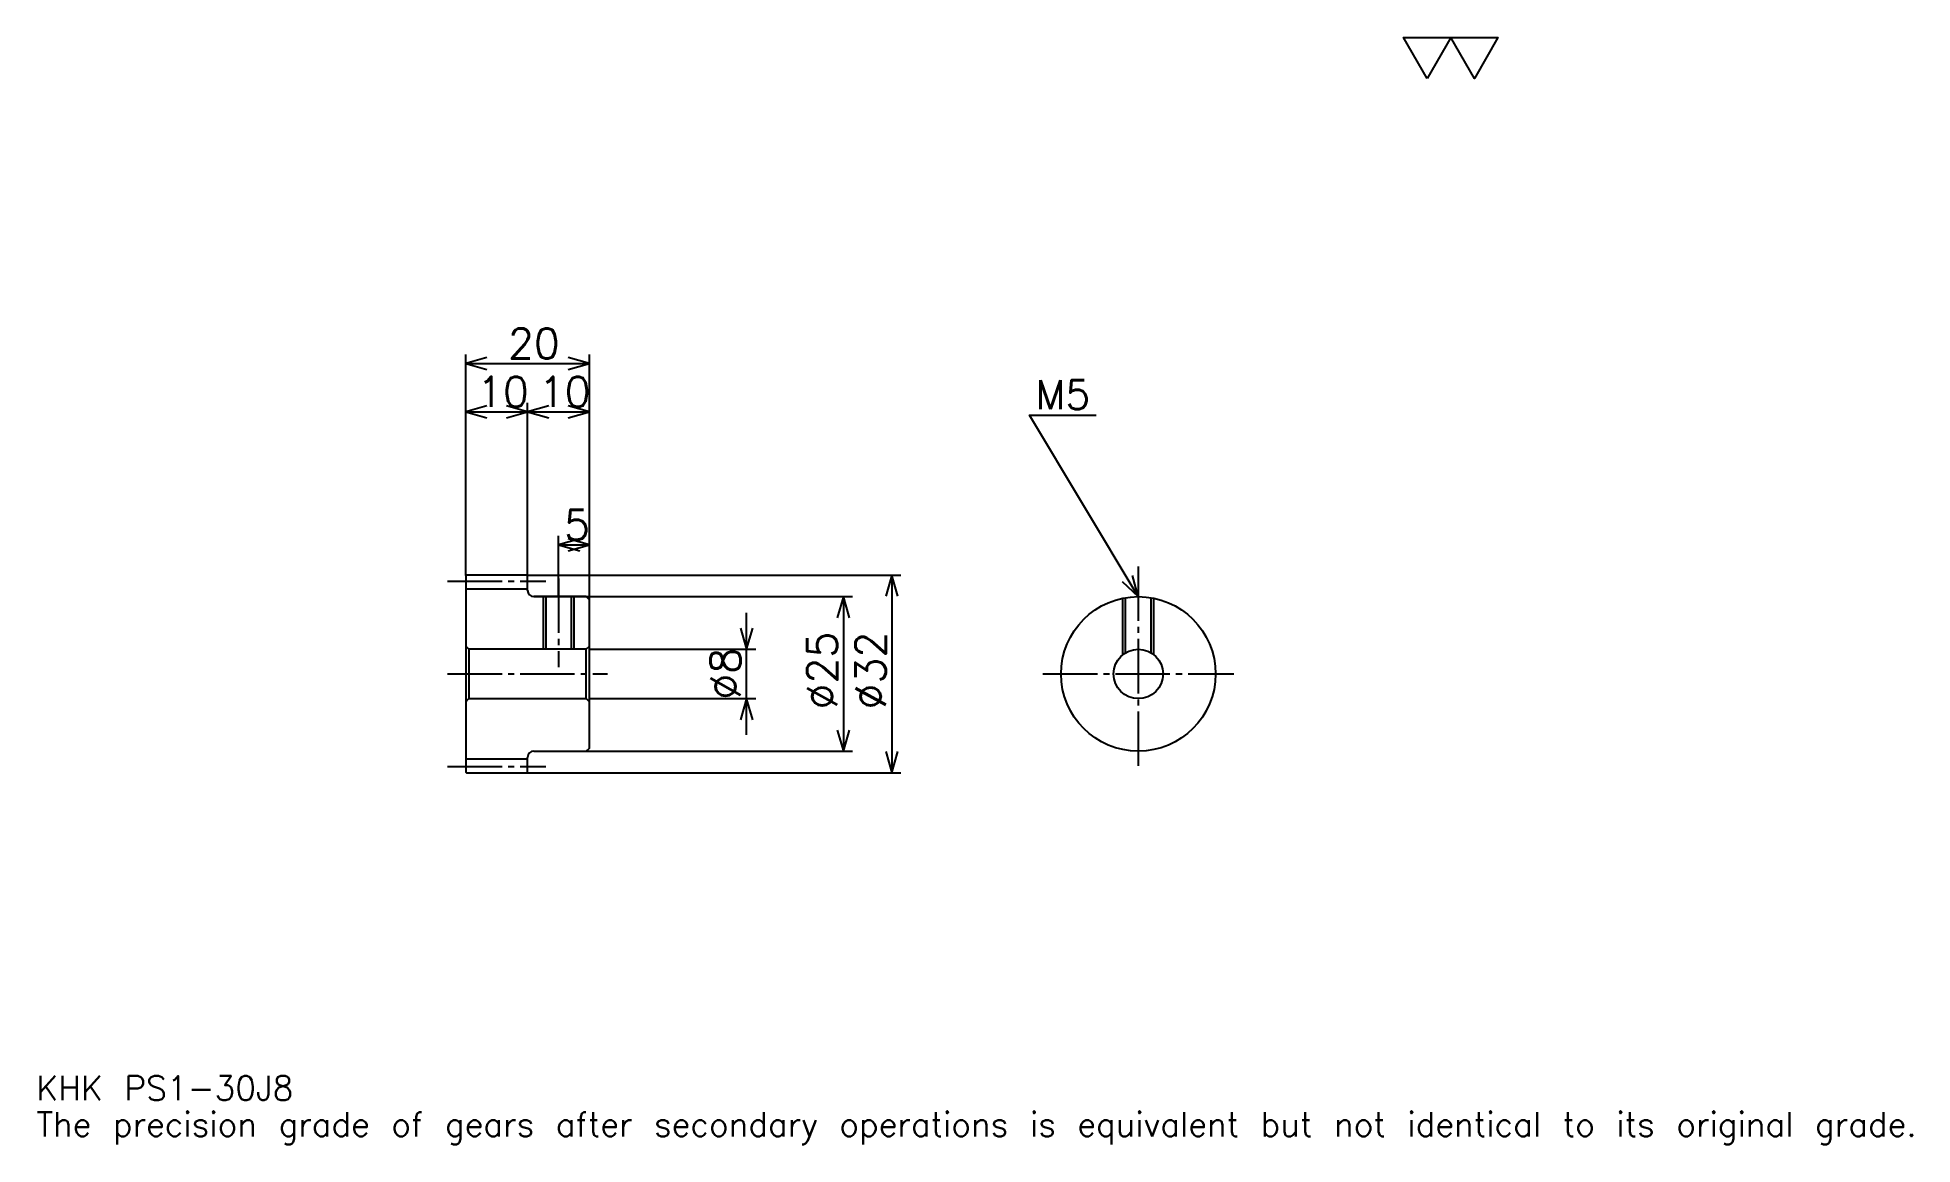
# Model space of a CAD drawing. Extents: x 10 to 313, y 4 to 183.
import ezdxf

# ---------------------------------------------------------------- set-up
doc = ezdxf.new("R2010")
doc.units = 0
doc.linetypes.add('DASHDOT', pattern=[11.739131, 8.804348, -0.978261, 0.978261, -0.978261])
doc.layers.get('0').update_dxf_attribs({"linetype": 'CONTINUOUS'})
doc.layers.add('DASHDOT', color=6, linetype='DASHDOT')
doc.styles.add('KANJI', font='TXT', dxfattribs={"bigfont": 'BIGFONT'})

msp = doc.modelspace()

# ---------------------------------------------------------------- linework, layer by layer
at = {"color": 5}
for p, q in [((79.239136, 95.728256), (79.239136, 131.434784)), ((99.239136, 95.728256), (99.239136, 131.434784)), ((79.239136, 129.967392), (99.239136, 129.967392)), ((79.239136, 122.141296), (89.239136, 122.141296)), ((89.239136, 95.728256), (89.239136, 123.608688)), ((89.239136, 122.141296), (99.239136, 122.141296)), ((94.239136, 95.728256), (94.239136, 102.086952)), ((94.239136, 100.61956), (99.239136, 100.61956)), ((79.239136, 95.628258), (79.239136, 95.728256)), ((89.139137, 95.728256), (99.239136, 95.728256)), ((89.239136, 95.628258), (89.239136, 95.728256)), ((94.239136, 92.228256), (94.239136, 95.728256)), ((99.239136, 95.728256), (149.619568, 95.728256)), ((99.239136, 91.728256), (99.239136, 95.728256)), ((148.152176, 95.728256), (148.152176, 63.728256)), ((90.239136, 92.228256), (99.239136, 92.228256)), ((99.239136, 92.228256), (141.793488, 92.228256)), ((140.326096, 92.228256), (140.326096, 67.228256)), ((124.67392, 69.858688), (124.67392, 89.597824)), ((99.239136, 83.728256), (126.141312, 83.728256)), ((99.239136, 75.728256), (126.141312, 75.728256)), ((90.239136, 67.228256), (99.239136, 67.228256)), ((99.239136, 67.228256), (141.793488, 67.228256)), ((89.139137, 63.728256), (99.239136, 63.728256)), ((99.239136, 63.728256), (149.619568, 63.728256))]:
    msp.add_line(p, q, dxfattribs=at)
at = {"color": 4}
for p, q in [((79.239136, 93.478256), (89.239136, 93.478256)), ((79.739136, 83.728256), (79.739136, 75.728256)), ((98.739136, 83.728256), (99.239136, 84.228256)), ((98.739136, 75.728256), (99.239136, 75.228256)), ((79.239136, 65.978256), (89.239136, 65.978256))]:
    msp.add_line(p, q, dxfattribs=at)
at = {"color": 7}
msp.add_lwpolyline([(234.782608, 176.08696), (230.967392, 182.699997), (246.228256, 182.699997), (242.41304, 176.08696), (238.597824, 182.699997), (234.782608, 176.08696)], dxfattribs=at)
at = {"color": 5}
for points in [[(82.663048, 130.945648), (79.239136, 129.967392), (82.663048, 128.989136)], [(95.815224, 128.989136), (99.239136, 129.967392), (95.815224, 130.945648)], [(82.663048, 123.11956), (79.239136, 122.141296), (82.663048, 121.16304)], [(85.815224, 121.16304), (89.239136, 122.141296), (85.815224, 123.11956)], [(92.663048, 123.11956), (89.239136, 122.141296), (92.663048, 121.16304)], [(95.815224, 121.16304), (99.239136, 122.141296), (95.815224, 123.11956)], [(188.043488, 92.228256), (170.434784, 121.57608), (181.195648, 121.57608)], [(97.663048, 101.597824), (94.239136, 100.61956), (97.663048, 99.641296)], [(95.815224, 99.641296), (99.239136, 100.61956), (95.815224, 101.597824)], [(149.130432, 92.304344), (148.152176, 95.728256), (147.17392, 92.304344)], [(185.443039, 94.660927), (188.043488, 92.228256), (187.120743, 95.667549)], [(141.304352, 88.804344), (140.326096, 92.228256), (139.347839, 88.804344)], [(123.695663, 87.152168), (124.67392, 83.728256), (125.652176, 87.152168)], [(125.652176, 72.304344), (124.67392, 75.728256), (123.695663, 72.304344)], [(139.347839, 70.652168), (140.326096, 67.228256), (141.304352, 70.652168)], [(147.17392, 67.152168), (148.152176, 63.728256), (149.130432, 67.152168)]]:
    msp.add_lwpolyline(points, dxfattribs=at)
at = {"color": 4}
for points in [[(89.239136, 93.228256), (89.239136, 95.628258), (89.139137, 95.728256), (79.339134, 95.728256), (79.239136, 95.628258), (79.239136, 75.228256)], [(90.239136, 67.228256), (98.739136, 67.228256), (99.239136, 67.728256), (99.239136, 91.728256), (98.739136, 92.228256), (90.239136, 92.228256)], [(91.739136, 92.228256), (91.739136, 83.728256)], [(92.174133, 92.228256), (92.174133, 83.728256)], [(96.304138, 92.228256), (96.304138, 83.728256)], [(96.739136, 92.228256), (96.739136, 83.728256)], [(185.543488, 82.850754), (185.543488, 91.975708)], [(185.978485, 83.154007), (185.978485, 92.056503)], [(190.10849, 83.154007), (190.10849, 92.056503)], [(190.543488, 82.850754), (190.543488, 91.975708)], [(79.239136, 75.228256), (79.739136, 75.728256), (98.739136, 75.728256), (98.739136, 83.728256), (79.739136, 83.728256), (79.239136, 84.228256)], [(79.239136, 75.228256), (79.239136, 63.828255), (79.339134, 63.728256), (89.139137, 63.728256), (89.239136, 63.828255), (89.239136, 66.228256)]]:
    msp.add_lwpolyline(points, dxfattribs=at)
for radius in [12.5, 4]:
    msp.add_circle((188.043488, 79.728256), radius, dxfattribs=at)
for centre, start, end in [((90.239136, 93.228256), 180, 270), ((90.239136, 66.228256), 90, 180)]:
    msp.add_arc(centre, 1, start, end, dxfattribs=at)
at = {"layer": 'DASHDOT', "color": 7}
for p, q in [((188.043488, 97.11956), (188.043488, 64.293472)), ((76.304352, 94.728256), (92.17392, 94.728256)), ((76.304352, 79.728256), (102.17392, 79.728256)), ((172.608704, 79.728256), (203.478271, 79.728256)), ((76.304352, 64.728256), (92.17392, 64.728256))]:
    msp.add_line(p, q, dxfattribs=at)
msp.add_lwpolyline([(94.239136, 95.16304), (94.239136, 80.793472)], dxfattribs=at)

# ---------------------------------------------------------------- texts
at = {"color": 7, "style": 'KANJI'}
for s, height, p in [('20', 4.891304, (86.059784, 130.75)), ('10', 4.891304, (81.059792, 122.923904)), ('10', 4.891304, (91.059784, 122.923904)), ('M5', 4.695652, (171.413055, 122.554344)), ('5', 4.891304, (95.14946, 101.402168)), ('KHK PS1-30J8', 3.913043, (9.782609, 10.76087)), ('The precision grade of gears after secondary operations is equivalent but not identical to its original grade.', 3.913043, (9.782609, 4.891304))]:
    msp.add_text(s, height=height, dxfattribs=at).set_placement(p)
for s, p in [('%%c25', (139.347839, 73.980972)), ('%%c32', (147.17392, 73.980972)), ('%%c8', (123.695663, 75.570648))]:
    msp.add_text(s, height=4.891304, rotation=90, dxfattribs=at).set_placement(p)

doc.saveas('drawing.dxf')
